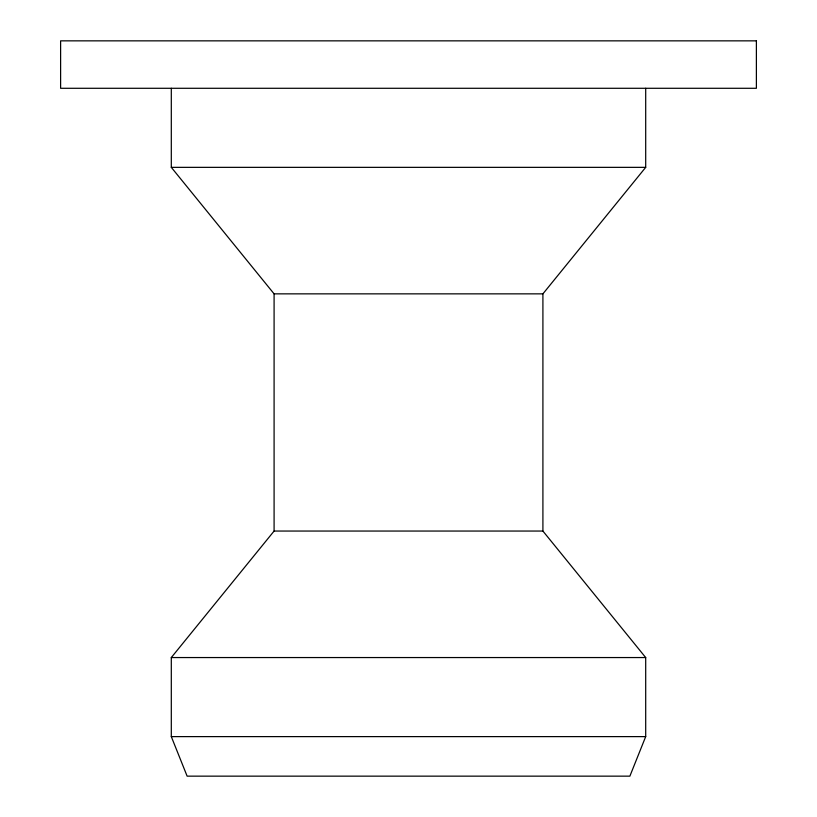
<?xml version="1.0" encoding="UTF-8"?>
<svg xmlns="http://www.w3.org/2000/svg" width="817" height="817" viewBox="0 0 817 817"><rect width="100%" height="100%" fill="white"/><g stroke="black" fill="none" stroke-linecap="round" stroke-linejoin="round"><path stroke-width="1.23" d="M645.696 88.287L645.696 167.352L542.907 293.854L542.907 531.05L645.696 657.552L645.696 736.617L629.876 776.15L187.124 776.15L171.304 736.617L171.304 657.552L274.093 531.05L274.093 293.854L171.304 167.352L171.304 88.287M171.304 167.352L645.696 167.352M274.093 293.854L542.907 293.854M274.093 531.05L542.907 531.05M171.304 657.552L645.696 657.552M171.304 736.617L645.696 736.617M756.389 40.85L60.611 40.85L60.611 88.287L756.389 88.287L756.389 40.85"/></g></svg>
